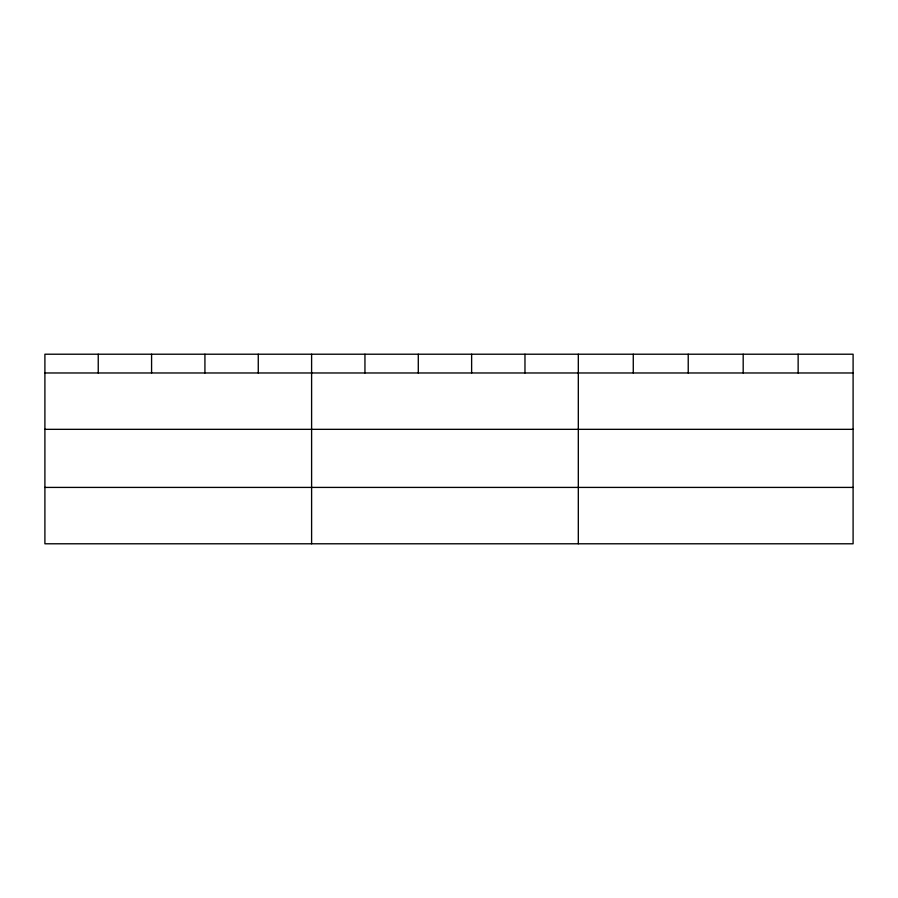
<?xml version="1.0" encoding="UTF-8"?>
<svg xmlns="http://www.w3.org/2000/svg" width="898" height="898" viewBox="0 0 898 898"><rect width="100%" height="100%" fill="white"/><g stroke="black" fill="none" stroke-linecap="round" stroke-linejoin="round"><path stroke-width="1.35" d="M853.1 429.334L853.1 354.216L44.9 354.216L44.9 543.784L853.1 543.784L853.1 429.334L44.9 429.334M44.9 372.973L853.1 372.973M44.9 487.412L853.1 487.412M798.142 354.216L798.142 372.973M743.185 354.216L743.185 372.973M688.227 354.216L688.227 372.973M633.27 354.216L633.27 372.973M578.312 354.216L578.312 543.784M524.971 354.216L524.971 372.973M471.63 354.216L471.63 372.973M418.288 354.216L418.288 372.973M364.947 354.216L364.947 372.973M311.606 354.216L311.606 543.784M258.265 354.216L258.265 372.973M204.924 354.216L204.924 372.973M151.582 354.216L151.582 372.973M98.241 354.216L98.241 372.973"/></g></svg>
